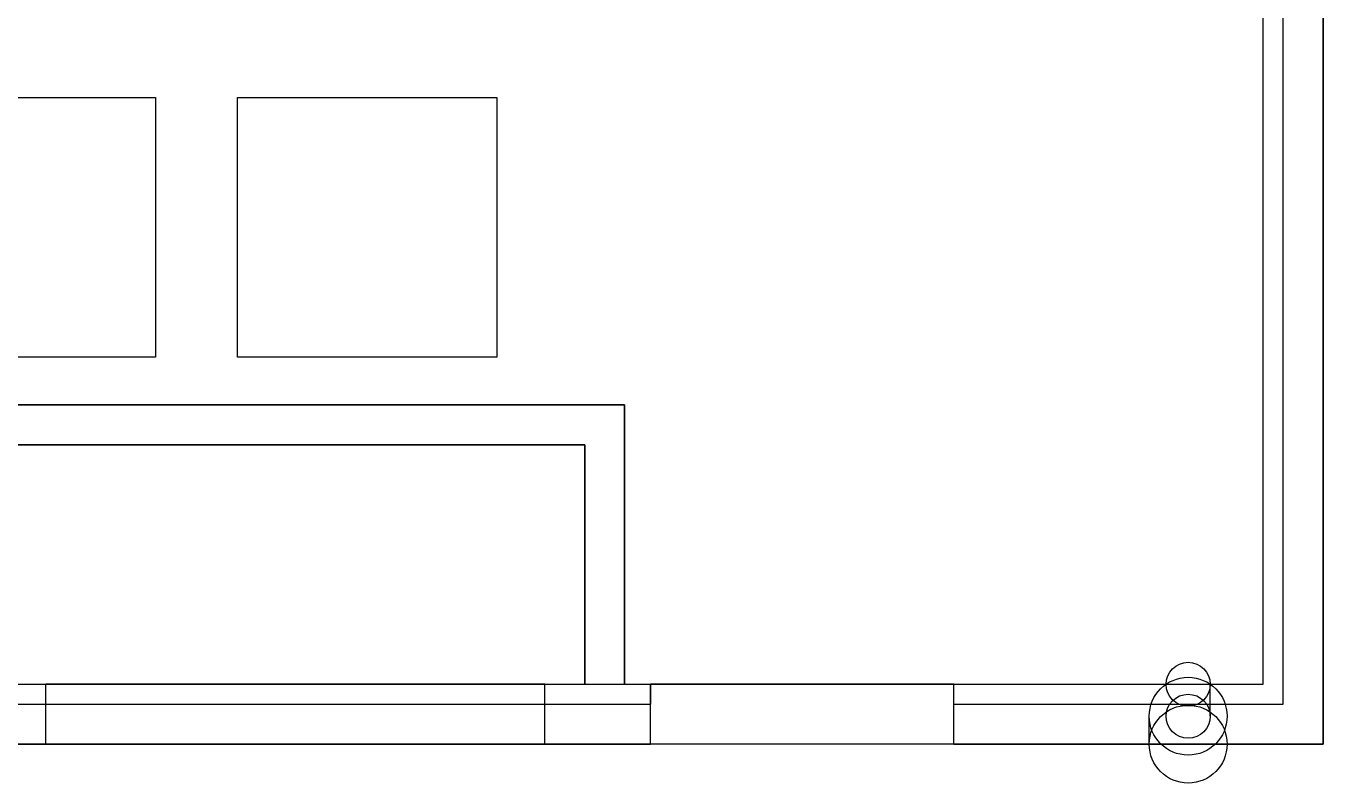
# Model space of a CAD drawing. Extents: x -67 to 67, y -52 to 49.
# Drawn here: x 0 to 65, y -52 to -14 of the extents above; entities that cross this region are included whole.
import ezdxf

# ---------------------------------------------------------------- set-up
doc = ezdxf.new("R2010")
doc.units = 0
doc.layers.add('Cut', color=7, linetype='CONTINUOUS')

msp = doc.modelspace()

# ---------------------------------------------------------------- linework, layer by layer
at = {"layer": 'Cut'}
for p, q in [((65, 49), (65, -50)), ((65, 49, -2), (65, -50, -2)), ((65, 49), (65, -50)), ((65, 49, -2), (65, -50, -2)), ((65, -50, -26), (65, 49, -26)), ((65, -50, -26), (65, 49, -26)), ((63, -48, -26), (63, 47, -26)), ((63, -48, -26), (63, 47, -26)), ((63, -48, -24), (63, 47, -24)), ((63, -48, -24), (63, 47, -24)), ((62, -47, -2), (62, 46, -2)), ((62, -47, -2), (62, 46, -2)), ((62, -47, -24), (62, 46, -24)), ((62, -47, -24), (62, 46, -24)), ((-6.5, -17.6), (6.5, -17.6)), ((-6.5, -17.6), (6.5, -17.6)), ((-6.5, -17.6, -2), (6.5, -17.6, -2)), ((-6.5, -17.6, -2), (6.5, -17.6, -2)), ((6.5, -17.6), (6.5, -30.6)), ((6.5, -17.6), (6.5, -17.6, -2)), ((6.5, -17.6), (6.5, -17.6, -2)), ((6.5, -17.6), (6.5, -30.6)), ((6.5, -17.6, -2), (6.5, -30.6, -2)), ((6.5, -17.6, -2), (6.5, -30.6, -2)), ((10.6, -17.6), (23.6, -17.6)), ((10.6, -30.6), (10.6, -17.6)), ((10.6, -17.6), (10.6, -17.6, -2)), ((10.6, -17.6), (23.6, -17.6)), ((10.6, -17.6, -2), (23.6, -17.6, -2)), ((10.6, -17.6), (10.6, -17.6, -2)), ((10.6, -30.6), (10.6, -17.6)), ((10.6, -30.6, -2), (10.6, -17.6, -2)), ((10.6, -17.6, -2), (23.6, -17.6, -2)), ((10.6, -30.6, -2), (10.6, -17.6, -2)), ((23.6, -17.6), (23.6, -30.6)), ((23.6, -17.6), (23.6, -17.6, -2)), ((23.6, -17.6), (23.6, -17.6, -2)), ((23.6, -17.6), (23.6, -30.6)), ((23.6, -17.6, -2), (23.6, -30.6, -2)), ((23.6, -17.6, -2), (23.6, -30.6, -2)), ((6.5, -30.6), (-6.5, -30.6)), ((6.5, -30.6), (-6.5, -30.6)), ((6.5, -30.6, -2), (-6.5, -30.6, -2)), ((6.5, -30.6, -2), (-6.5, -30.6, -2)), ((6.5, -30.6), (6.5, -30.6, -2)), ((6.5, -30.6), (6.5, -30.6, -2)), ((23.6, -30.6), (10.6, -30.6)), ((10.6, -30.6), (10.6, -30.6, -2)), ((10.6, -30.6), (10.6, -30.6, -2)), ((23.6, -30.6), (10.6, -30.6)), ((23.6, -30.6, -2), (10.6, -30.6, -2)), ((23.6, -30.6, -2), (10.6, -30.6, -2)), ((23.6, -30.6), (23.6, -30.6, -2)), ((23.6, -30.6), (23.6, -30.6, -2)), ((30, -33), (-32, -33)), ((30, -33), (-32, -33)), ((-32, -33, -2), (30, -33, -2)), ((-32, -33, -2), (30, -33, -2)), ((30, -33, -19.4), (-32, -33, -19.4)), ((30, -33, -19.4), (-32, -33, -19.4)), ((30, -47), (30, -33)), ((30, -47), (30, -33)), ((30, -33, -2), (30, -47, -2)), ((30, -33, -2), (30, -33, -19.4)), ((30, -33, -2), (30, -47, -2)), ((30, -33, -2), (30, -33, -19.4)), ((30, -47, -19.4), (30, -33, -19.4)), ((30, -47, -19.4), (30, -33, -19.4)), ((-30, -35), (28, -35)), ((-30, -35), (28, -35)), ((-30, -35, -19.4), (28, -35, -19.4)), ((28, -35, -2), (-30, -35, -2)), ((28, -35, -2), (-30, -35, -2)), ((-30, -35, -19.4), (28, -35, -19.4)), ((28, -35), (28, -47)), ((28, -35), (28, -47)), ((28, -35, -19.4), (28, -47, -19.4)), ((28, -47, -2), (28, -35, -2)), ((28, -47, -2), (28, -35, -2)), ((28, -35, -19.4), (28, -47, -19.4)), ((28, -35, -2), (28, -35, -19.4)), ((28, -35, -2), (28, -35, -19.4)), ((-36.3, -47, -24), (31.3, -47, -24)), ((-36.3, -47, -24), (31.3, -47, -24)), ((-30, -47, -2), (28, -47, -2)), ((-30, -47, -2), (28, -47, -2)), ((1, -50, -20), (1, -47, -20)), ((1, -47, -23), (1, -47, -20)), ((1, -50, -23), (1, -47, -23)), ((1, -50, -23), (1, -47, -23)), ((26, -47, -23), (1, -47, -23)), ((1, -47, -20), (26, -47, -20)), ((1, -50, -20), (1, -47, -20)), ((1, -50, -15), (1, -47, -15)), ((1, -47, -18), (1, -47, -15)), ((1, -50, -18), (1, -47, -18)), ((1, -50, -18), (1, -47, -18)), ((26, -47, -18), (1, -47, -18)), ((1, -47, -15), (26, -47, -15)), ((1, -50, -15), (1, -47, -15)), ((1, -50, -10), (1, -47, -10)), ((1, -47, -13), (1, -47, -10)), ((1, -50, -13), (1, -47, -13)), ((1, -50, -13), (1, -47, -13)), ((26, -47, -13), (1, -47, -13)), ((1, -47, -10), (26, -47, -10)), ((1, -50, -10), (1, -47, -10)), ((1, -50, -5), (1, -47, -5)), ((1, -47, -8), (1, -47, -5)), ((1, -50, -8), (1, -47, -8)), ((1, -50, -8), (1, -47, -8)), ((26, -47, -8), (1, -47, -8)), ((1, -47, -5), (26, -47, -5)), ((1, -50, -5), (1, -47, -5)), ((1, -47, -23), (1, -47, -20)), ((26, -47, -23), (1, -47, -23)), ((1, -47, -20), (26, -47, -20)), ((1, -47, -18), (1, -47, -15)), ((26, -47, -18), (1, -47, -18)), ((1, -47, -15), (26, -47, -15)), ((1, -47, -13), (1, -47, -10)), ((26, -47, -13), (1, -47, -13)), ((1, -47, -10), (26, -47, -10)), ((1, -47, -8), (1, -47, -5)), ((26, -47, -8), (1, -47, -8)), ((1, -47, -5), (26, -47, -5)), ((26, -50, -23), (26, -47, -23)), ((26, -50, -20), (26, -47, -20)), ((26, -50, -23), (26, -47, -23)), ((26, -47, -20), (26, -47, -23)), ((26, -50, -20), (26, -47, -20)), ((26, -50, -18), (26, -47, -18)), ((26, -50, -15), (26, -47, -15)), ((26, -50, -18), (26, -47, -18)), ((26, -47, -15), (26, -47, -18)), ((26, -50, -15), (26, -47, -15)), ((26, -50, -13), (26, -47, -13)), ((26, -50, -10), (26, -47, -10)), ((26, -50, -13), (26, -47, -13)), ((26, -47, -10), (26, -47, -13)), ((26, -50, -10), (26, -47, -10)), ((26, -50, -8), (26, -47, -8)), ((26, -50, -5), (26, -47, -5)), ((26, -50, -8), (26, -47, -8)), ((26, -47, -5), (26, -47, -8)), ((26, -50, -5), (26, -47, -5)), ((26, -47, -20), (26, -47, -23)), ((26, -47, -15), (26, -47, -18)), ((26, -47, -10), (26, -47, -13)), ((26, -47, -5), (26, -47, -8)), ((28, -47), (30, -47)), ((28, -47), (30, -47)), ((28, -47, -2), (28, -47, -19.4)), ((28, -47, -19.4), (30, -47, -19.4)), ((28, -47, -19.4), (30, -47, -19.4)), ((28, -47, -2), (28, -47, -19.4)), ((30, -47, -2), (62, -47, -2)), ((30, -47, -2), (30, -47, -19.4)), ((30, -47, -2), (62, -47, -2)), ((30, -47, -2), (30, -47, -19.4)), ((31.3, -50, -10.4), (31.3, -47, -10.4)), ((46.5, -47, -10.4), (31.3, -47, -10.4)), ((31.3, -47, -24), (31.3, -48, -24)), ((31.3, -47, -10.4), (31.3, -47, -24)), ((31.3, -50, -10.4), (31.3, -47, -10.4)), ((46.5, -47, -10.4), (31.3, -47, -10.4)), ((31.3, -47, -10.4), (31.3, -47, -24)), ((31.3, -47, -24), (31.3, -48, -24)), ((46.5, -50, -10.4), (46.5, -47, -10.4)), ((46.5, -47, -24), (46.5, -47, -10.4)), ((46.5, -48, -24), (46.5, -47, -24)), ((46.5, -50, -10.4), (46.5, -47, -10.4)), ((46.5, -47, -24), (62, -47, -24)), ((46.5, -47, -24), (46.5, -47, -10.4)), ((46.5, -48, -24), (46.5, -47, -24)), ((46.5, -47, -24), (62, -47, -24)), ((59.3403, -48.6, -19), (59.3403, -47, -19)), ((59.3403, -48.6, -19), (59.3403, -47, -19)), ((62, -47, -2), (62, -47, -24)), ((62, -47, -2), (62, -47, -24)), ((-36.3, -48, -26), (31.3, -48, -26)), ((-36.3, -48, -26), (31.3, -48, -26)), ((-36.3, -48, -24), (31.3, -48, -24)), ((-36.3, -48, -24), (31.3, -48, -24)), ((31.3, -50, -26), (31.3, -48, -26)), ((31.3, -48, -26), (31.3, -48, -24)), ((31.3, -50, -26), (31.3, -48, -26)), ((31.3, -48, -26), (31.3, -48, -24)), ((46.5, -50, -26), (46.5, -48, -26)), ((46.5, -48, -26), (63, -48, -26)), ((46.5, -48, -24), (46.5, -48, -26)), ((46.5, -50, -26), (46.5, -48, -26)), ((46.5, -48, -26), (63, -48, -26)), ((46.5, -48, -24), (63, -48, -24)), ((46.5, -48, -24), (46.5, -48, -26)), ((46.5, -48, -24), (63, -48, -24)), ((63, -48, -26), (63, -48, -24)), ((63, -48, -26), (63, -48, -24)), ((56.2903, -50, -19), (56.2903, -48.6, -19)), ((56.2903, -50, -19), (56.2903, -48.6, -19)), ((65, -50), (-65, -50)), ((65, -50), (-65, -50)), ((65, -50, -2), (-65, -50, -2)), ((65, -50, -2), (-65, -50, -2)), ((-36.3, -50, -26), (31.3, -50, -26)), ((-36.3, -50, -26), (31.3, -50, -26)), ((1, -50, -23), (1, -50, -20)), ((26, -50, -23), (1, -50, -23)), ((1, -50, -20), (26, -50, -20)), ((1, -50, -18), (1, -50, -15)), ((26, -50, -18), (1, -50, -18)), ((1, -50, -15), (26, -50, -15)), ((1, -50, -13), (1, -50, -10)), ((26, -50, -13), (1, -50, -13)), ((1, -50, -10), (26, -50, -10)), ((1, -50, -8), (1, -50, -5)), ((26, -50, -8), (1, -50, -8)), ((1, -50, -5), (26, -50, -5)), ((1, -50, -23), (1, -50, -20)), ((26, -50, -23), (1, -50, -23)), ((1, -50, -20), (26, -50, -20)), ((1, -50, -18), (1, -50, -15)), ((26, -50, -18), (1, -50, -18)), ((1, -50, -15), (26, -50, -15)), ((1, -50, -13), (1, -50, -10)), ((26, -50, -13), (1, -50, -13)), ((1, -50, -10), (26, -50, -10)), ((1, -50, -8), (1, -50, -5)), ((26, -50, -8), (1, -50, -8)), ((1, -50, -5), (26, -50, -5)), ((26, -50, -20), (26, -50, -23)), ((26, -50, -15), (26, -50, -18)), ((26, -50, -10), (26, -50, -13)), ((26, -50, -5), (26, -50, -8)), ((26, -50, -20), (26, -50, -23)), ((26, -50, -15), (26, -50, -18)), ((26, -50, -10), (26, -50, -13)), ((26, -50, -5), (26, -50, -8)), ((46.5, -50, -10.4), (31.3, -50, -10.4)), ((31.3, -50, -10.4), (31.3, -50, -26)), ((46.5, -50, -10.4), (31.3, -50, -10.4)), ((31.3, -50, -10.4), (31.3, -50, -26)), ((46.5, -50, -26), (65, -50, -26)), ((46.5, -50, -26), (65, -50, -26)), ((46.5, -50, -26), (46.5, -50, -10.4)), ((46.5, -50, -26), (46.5, -50, -10.4)), ((65, -50), (65, -50, -2)), ((65, -50), (65, -50, -2)), ((65, -50, -2), (65, -50, -26)), ((65, -50, -2), (65, -50, -26))]:
    msp.add_line(p, q, dxfattribs=at)
for centre, radius in [((58.2403, -47), 1.1), ((58.2403, -47), 1.1), ((58.2403, -48.6), 1.95), ((58.2403, -48.6), 1.95), ((58.2403, -50), 1.95), ((58.2403, -50), 1.95), ((58.2403, -48.6), 1.1), ((58.2403, -48.6), 1.1)]:
    msp.add_circle(centre, radius, dxfattribs=at)

doc.saveas('drawing.dxf')
